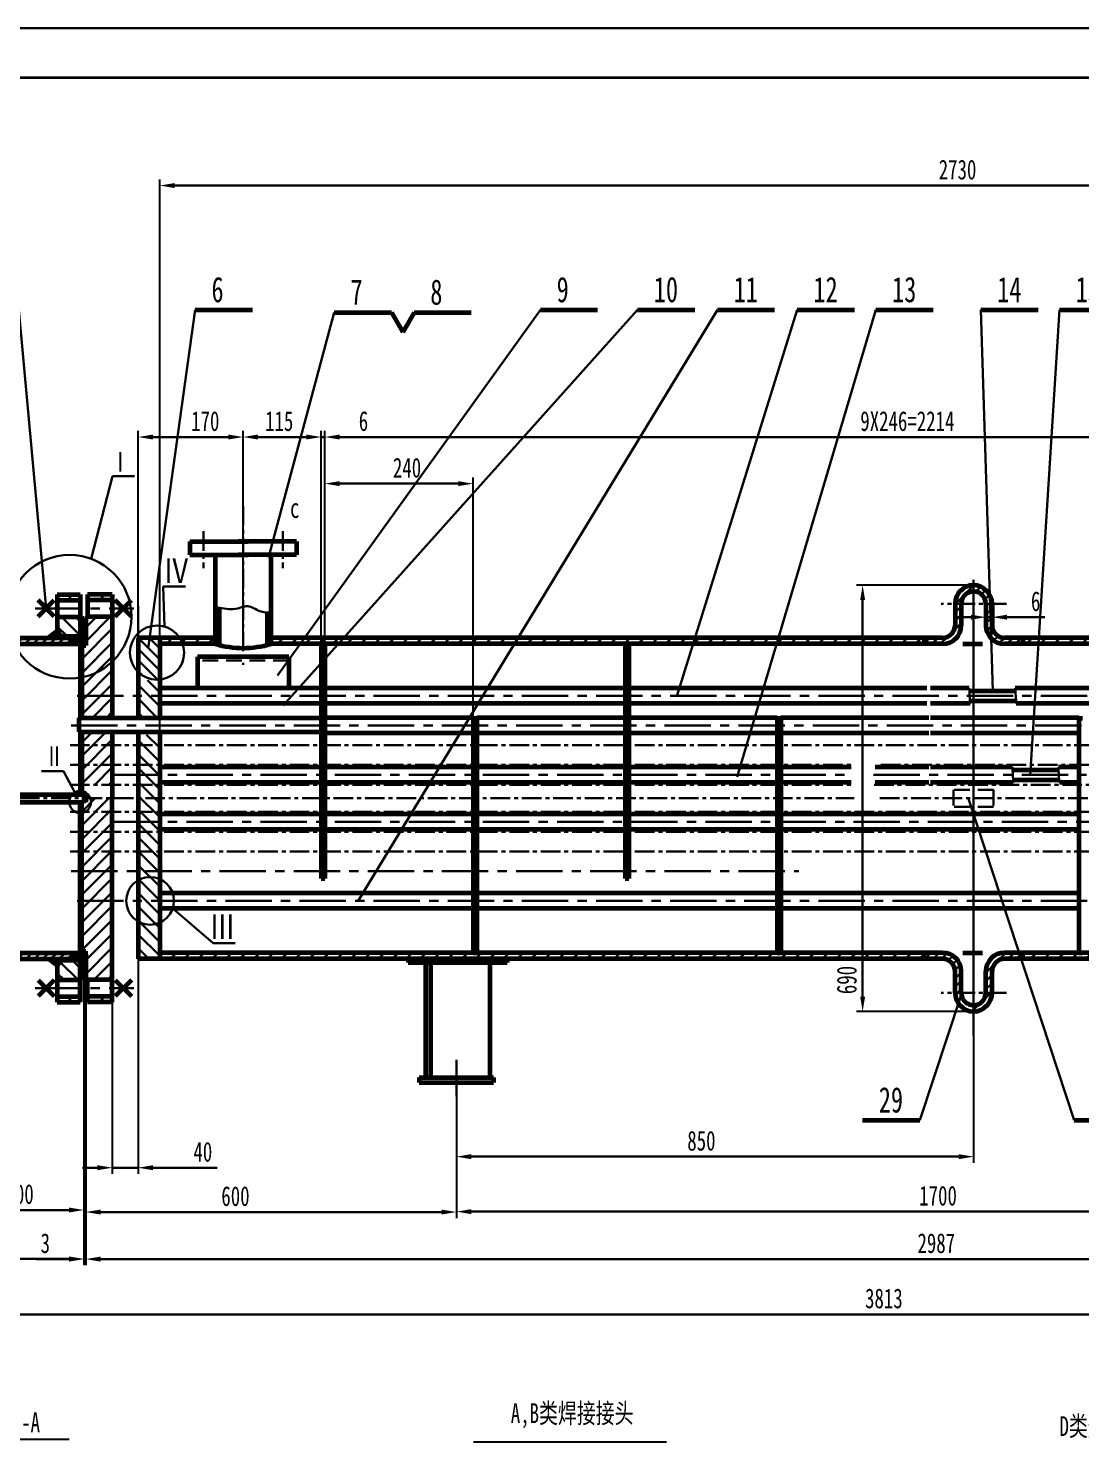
# Model space of a CAD drawing. Header units: millimetres. Extents: x 14092 to 63012, y 39469 to 71324.
# Drawn here: x 15220 to 16924, y 41932 to 44221 of the extents above; entities that cross this region are included whole.
import ezdxf

# ---------------------------------------------------------------- set-up
doc = ezdxf.new("R2010")
doc.units = ezdxf.units.MM
for name, pattern in [('CENTER', [50.8, 31.75, -6.35, 6.35, -6.35]), ('CENTERX2', [4, 2.5, -0.5, 0.5, -0.5]), ('DASHEDX2', [38.1, 25.4, -12.7]), ('PHANTOM2', [31.75, 15.875, -3.175, 3.175, -3.175, 3.175, -3.175])]:
    doc.linetypes.add(name, pattern=pattern)
doc.layers.get('0').update_dxf_attribs({"lineweight": 60})
doc.layers.get('DEFPOINTS').update_dxf_attribs({"color": 1, "linetype": 'PHANTOM2', "lineweight": 30})
for name, color, linetype, lineweight in [('AA', 1, 'DASHEDX2', 30), ('CCX', 1, 'Continuous', 30), ('DD', 1, 'CENTER', 30)]:
    doc.layers.add(name, color=color, linetype=linetype, lineweight=lineweight)
doc.styles.add('HZ', font='SIMFANG.TTF', dxfattribs={"width": 0.7})
doc.styles.add('HZ123', font='SIMFANG.TTF', dxfattribs={"width": 0.7, "height": 2.5})
doc.dimstyles.new('ISO-25$0', dxfattribs={"dimscale": 8, "dimtxt": 4, "dimasz": 3, "dimexe": 1.25, "dimexo": 0, "dimgap": 1.2, "dimtad": 1, "dimdec": 0, "dimtxsty": 'HZ', "dimcen": 0, "dimclrd": 256, "dimclrt": 256, "dimadec": 0, "dimazin": 0, "dimtm": 1e-09, "dimtfac": 8, "dimtdec": 0, "dimtmove": 0, "dimatfit": 2, "dimfxl": 1, "dimlwd": -1, "dimarcsym": 0})
pattern_1 = [(45, (1517.39, 0), (-11.22532, 11.22532), [])]
pattern_2 = [(45, (1517.39, 0), (-4.4901281, 4.4901281), [])]
pattern_3 = [(45, (1517.3898, 0), (-0.449012806, 0.449012806), []), (135, (1517.3898, 0), (-0.449012806, -0.449012806), [])]
pattern_4 = [(45, (1517.39, 0), (-6.735192, 6.735192), [])]

# ---------------------------------------------------------------- blocks, each defined once
blk = doc.blocks.new('*D31')
at = {"layer": 'CCX', "color": 0, "lineweight": -2}
for p, q in [((15397.8, 43285.6), (15397.8, 43569.2)), ((15567.8, 43247), (15567.8, 43569.2))]:
    blk.add_line(p, q, dxfattribs=at)
at = {"layer": 'CCX'}
blk.add_line((15543.8, 43559.2), (15421.8, 43559.2), dxfattribs=at)
for points in [[(15421.8, 43563.2), (15421.8, 43555.2), (15397.8, 43559.2)], [(15543.8, 43563.2), (15543.8, 43555.2), (15567.8, 43559.2)]]:
    blk.add_solid(points, dxfattribs=at)
at = {"layer": 'DEFPOINTS', "color": 0}
for p in [(15397.8, 43559.2), (15397.8, 43285.6), (15567.8, 43247)]:
    blk.add_point(p, dxfattribs=at)
at = {"layer": 'CCX', "insert": (15506.5, 43584.8), "char_height": 32, "attachment_point": 5, "style": 'HZ'}
blk.add_mtext('170', dxfattribs=at)
blk = doc.blocks.new('*D47')
at = {"layer": 'CCX', "color": 0, "lineweight": -2}
for p, q in [((15310, 42683.2), (15310, 42218.1)), ((15313, 42683.2), (15313, 42218.1))]:
    blk.add_line(p, q, dxfattribs=at)
at = {"layer": 'CCX'}
for p, q in [((15286, 42228.1), (15233.1, 42228.1)), ((15313, 42228.1), (15310, 42228.1)), ((15337, 42228.1), (15361, 42228.1))]:
    blk.add_line(p, q, dxfattribs=at)
for points in [[(15286, 42232.1), (15286, 42224.1), (15310, 42228.1)], [(15337, 42232.1), (15337, 42224.1), (15313, 42228.1)]]:
    blk.add_solid(points, dxfattribs=at)
at = {"layer": 'DEFPOINTS', "color": 0}
for p in [(15310, 42683.2), (15313, 42683.2), (15313, 42228.1)]:
    blk.add_point(p, dxfattribs=at)
at = {"layer": 'CCX', "insert": (15247.6, 42253.7), "char_height": 32, "attachment_point": 5, "style": 'HZ'}
blk.add_mtext('3', dxfattribs=at)
blk = doc.blocks.new('*D48')
at = {"layer": 'CCX', "color": 0, "lineweight": -2}
for p, q in [((15397.8, 42714.2), (15397.8, 42366.1)), ((15356, 42680.2), (15356, 42366.1))]:
    blk.add_line(p, q, dxfattribs=at)
at = {"layer": 'CCX'}
for p, q in [((15332, 42376.1), (15308, 42376.1)), ((15356, 42376.1), (15397.8, 42376.1)), ((15421.8, 42376.1), (15525.6, 42376.1))]:
    blk.add_line(p, q, dxfattribs=at)
for points in [[(15332, 42380.1), (15332, 42372.1), (15356, 42376.1)], [(15421.8, 42380.1), (15421.8, 42372.1), (15397.8, 42376.1)]]:
    blk.add_solid(points, dxfattribs=at)
at = {"layer": 'DEFPOINTS', "color": 0}
for p in [(15397.8, 42714.2), (15356, 42680.2), (15397.8, 42376.1)]:
    blk.add_point(p, dxfattribs=at)
at = {"layer": 'CCX', "insert": (15502.6, 42401.7), "char_height": 32, "attachment_point": 5, "style": 'HZ'}
blk.add_mtext('40', dxfattribs=at)
blk = doc.blocks.new('*D173')
at = {"layer": 'CCX', "color": 0, "lineweight": -2}
for p, q in [((15310, 42683.2), (15310, 42297.6)), ((15110, 42558.2), (15110, 42297.6))]:
    blk.add_line(p, q, dxfattribs=at)
at = {"layer": 'CCX'}
blk.add_line((15286, 42307.6), (15134, 42307.6), dxfattribs=at)
for points in [[(15134, 42311.6), (15134, 42303.6), (15110, 42307.6)], [(15286, 42311.6), (15286, 42303.6), (15310, 42307.6)]]:
    blk.add_solid(points, dxfattribs=at)
at = {"layer": 'DEFPOINTS', "color": 0}
for p in [(15310, 42683.2), (15110, 42558.2), (15110, 42307.6)]:
    blk.add_point(p, dxfattribs=at)
at = {"layer": 'CCX', "insert": (15206, 42333.2), "char_height": 32, "attachment_point": 5, "style": 'HZ'}
blk.add_mtext('200', dxfattribs=at)
blk = doc.blocks.new('*D174')
at = {"layer": 'CCX', "color": 0, "lineweight": -2}
for p, q in [((14846, 42974.2), (14846, 42218.4)), ((15310, 42683.2), (15310, 42218.4))]:
    blk.add_line(p, q, dxfattribs=at)
at = {"layer": 'CCX'}
blk.add_line((15286, 42228.4), (14870, 42228.4), dxfattribs=at)
for points in [[(14870, 42232.4), (14870, 42224.4), (14846, 42228.4)], [(15286, 42232.4), (15286, 42224.4), (15310, 42228.4)]]:
    blk.add_solid(points, dxfattribs=at)
at = {"layer": 'DEFPOINTS', "color": 0}
for p in [(14846, 42974.2), (15310, 42683.2), (14846, 42228.4)]:
    blk.add_point(p, dxfattribs=at)
at = {"layer": 'CCX', "insert": (15110.7, 42254), "char_height": 32, "attachment_point": 5, "style": 'HZ'}
blk.add_mtext('470', dxfattribs=at)
blk = doc.blocks.new('*D177')
at = {"layer": 'CCX', "color": 0, "lineweight": -2}
for p, q in [((15313, 42683.2), (15313, 42218.1)), ((18282.6, 42683.2), (18282.6, 42218.1))]:
    blk.add_line(p, q, dxfattribs=at)
at = {"layer": 'CCX'}
blk.add_line((15337, 42228.1), (18258.6, 42228.1), dxfattribs=at)
for points in [[(15337, 42232.1), (15337, 42224.1), (15313, 42228.1)], [(18258.6, 42232.1), (18258.6, 42224.1), (18282.6, 42228.1)]]:
    blk.add_solid(points, dxfattribs=at)
at = {"layer": 'DEFPOINTS', "color": 0}
for p in [(15313, 42683.2), (18282.6, 42683.2), (18282.6, 42228.1)]:
    blk.add_point(p, dxfattribs=at)
at = {"layer": 'CCX', "insert": (16689.8, 42253.7), "char_height": 32, "attachment_point": 5, "style": 'HZ'}
blk.add_mtext('2987', dxfattribs=at)
blk = doc.blocks.new('*D178')
at = {"layer": 'CCX', "color": 0, "lineweight": -2}
for p, q in [((14846, 42974.2), (14846, 42128.7)), ((18629.6, 42974.2), (18629.6, 42128.7))]:
    blk.add_line(p, q, dxfattribs=at)
at = {"layer": 'CCX'}
blk.add_line((14870, 42138.7), (18605.6, 42138.7), dxfattribs=at)
for points in [[(14870, 42142.7), (14870, 42134.7), (14846, 42138.7)], [(18605.6, 42142.7), (18605.6, 42134.7), (18629.6, 42138.7)]]:
    blk.add_solid(points, dxfattribs=at)
at = {"layer": 'DEFPOINTS', "color": 0}
for p in [(14846, 42974.2), (18629.6, 42974.2), (18629.6, 42138.7)]:
    blk.add_point(p, dxfattribs=at)
at = {"layer": 'CCX', "insert": (16605, 42164.3), "char_height": 32, "attachment_point": 5, "style": 'HZ'}
blk.add_mtext('3813', dxfattribs=at)
blk = doc.blocks.new('*D179')
at = {"layer": 'CCX', "color": 0, "lineweight": -2}
for p, q in [((15313, 42683.2), (15313, 42294.3)), ((15913, 42514.2), (15913, 42294.3))]:
    blk.add_line(p, q, dxfattribs=at)
at = {"layer": 'CCX'}
blk.add_line((15337, 42304.3), (15889, 42304.3), dxfattribs=at)
for points in [[(15337, 42308.3), (15337, 42300.3), (15313, 42304.3)], [(15889, 42308.3), (15889, 42300.3), (15913, 42304.3)]]:
    blk.add_solid(points, dxfattribs=at)
at = {"layer": 'DEFPOINTS', "color": 0}
for p in [(15313, 42683.2), (15913, 42514.2), (15913, 42304.3)]:
    blk.add_point(p, dxfattribs=at)
at = {"layer": 'CCX', "insert": (15555.4, 42329.9), "char_height": 32, "attachment_point": 5, "style": 'HZ'}
blk.add_mtext('600', dxfattribs=at)
blk = doc.blocks.new('*D180')
at = {"layer": 'CCX', "color": 0, "lineweight": -2}
for p, q in [((15913, 42522.2), (15913, 42295)), ((17587.6, 42514.2), (17587.6, 42295))]:
    blk.add_line(p, q, dxfattribs=at)
at = {"layer": 'CCX'}
blk.add_line((17563.6, 42305), (15937, 42305), dxfattribs=at)
for points in [[(15937, 42309), (15937, 42301), (15913, 42305)], [(17563.6, 42309), (17563.6, 42301), (17587.6, 42305)]]:
    blk.add_solid(points, dxfattribs=at)
at = {"layer": 'DEFPOINTS', "color": 0}
for p in [(15913, 42522.2), (17587.6, 42514.2), (15913, 42305)]:
    blk.add_point(p, dxfattribs=at)
at = {"layer": 'CCX', "insert": (16692.7, 42330.6), "char_height": 32, "attachment_point": 5, "style": 'HZ'}
blk.add_mtext('1700', dxfattribs=at)
blk = doc.blocks.new('*D181')
at = {"layer": 'CCX', "color": 0, "lineweight": -2}
for p, q in [((15567.8, 43217.6), (15567.8, 43569.2)), ((15694, 43224.2), (15694, 43569.2))]:
    blk.add_line(p, q, dxfattribs=at)
at = {"layer": 'CCX'}
blk.add_line((15670, 43559.2), (15591.8, 43559.2), dxfattribs=at)
for points in [[(15591.8, 43563.2), (15591.8, 43555.2), (15567.8, 43559.2)], [(15670, 43563.2), (15670, 43555.2), (15694, 43559.2)]]:
    blk.add_solid(points, dxfattribs=at)
at = {"layer": 'DEFPOINTS', "color": 0}
for p in [(15567.8, 43559.2), (15567.8, 43217.6), (15694, 43224.2)]:
    blk.add_point(p, dxfattribs=at)
at = {"layer": 'CCX', "insert": (15626.2, 43584.8), "char_height": 32, "attachment_point": 5, "style": 'HZ'}
blk.add_mtext('115', dxfattribs=at)
blk = doc.blocks.new('*D182')
at = {"layer": 'CCX'}
for p, q in [((15670, 43559.2), (15646, 43559.2)), ((15694, 43559.2), (15700, 43559.2)), ((15724, 43559.2), (15777.2, 43559.2))]:
    blk.add_line(p, q, dxfattribs=at)
at = {"layer": 'CCX', "color": 0, "lineweight": -2}
for p, q in [((15694, 43224.2), (15694, 43569.2)), ((15700, 43224.2), (15700, 43569.2))]:
    blk.add_line(p, q, dxfattribs=at)
at = {"layer": 'CCX'}
for points in [[(15670, 43563.2), (15670, 43555.2), (15694, 43559.2)], [(15724, 43563.2), (15724, 43555.2), (15700, 43559.2)]]:
    blk.add_solid(points, dxfattribs=at)
at = {"layer": 'DEFPOINTS', "color": 0}
for p in [(15694, 43559.2), (15694, 43224.2), (15700, 43224.2)]:
    blk.add_point(p, dxfattribs=at)
at = {"layer": 'CCX', "insert": (15762.6, 43584.8), "char_height": 32, "attachment_point": 5, "style": 'HZ'}
blk.add_mtext('6', dxfattribs=at)
blk = doc.blocks.new('*D183')
at = {"layer": 'CCX', "color": 0, "lineweight": -2}
for p, q in [((15700, 43104.7), (15700, 43493.7)), ((15940, 43104.2), (15940, 43493.7))]:
    blk.add_line(p, q, dxfattribs=at)
at = {"layer": 'CCX'}
blk.add_line((15724, 43483.7), (15916, 43483.7), dxfattribs=at)
for points in [[(15724, 43487.7), (15724, 43479.7), (15700, 43483.7)], [(15916, 43487.7), (15916, 43479.7), (15940, 43483.7)]]:
    blk.add_solid(points, dxfattribs=at)
at = {"layer": 'DEFPOINTS', "color": 0}
for p in [(15940, 43483.7), (15700, 43104.7), (15940, 43104.2)]:
    blk.add_point(p, dxfattribs=at)
at = {"layer": 'CCX', "insert": (15833.1, 43509.3), "char_height": 32, "attachment_point": 5, "style": 'HZ'}
blk.add_mtext('240', dxfattribs=at)
blk = doc.blocks.new('*D184')
at = {"layer": 'CCX', "color": 0, "lineweight": -2}
for p, q in [((15700, 43224.2), (15700, 43569.2)), ((17910.6, 43111.4), (17910.6, 43569.2))]:
    blk.add_line(p, q, dxfattribs=at)
at = {"layer": 'CCX'}
blk.add_line((15724, 43559.2), (17886.6, 43559.2), dxfattribs=at)
for points in [[(15724, 43563.2), (15724, 43555.2), (15700, 43559.2)], [(17886.6, 43563.2), (17886.6, 43555.2), (17910.6, 43559.2)]]:
    blk.add_solid(points, dxfattribs=at)
at = {"layer": 'DEFPOINTS', "color": 0}
for p in [(17910.6, 43559.2), (15700, 43224.2), (17910.6, 43111.4)]:
    blk.add_point(p, dxfattribs=at)
at = {"layer": 'CCX', "insert": (16643, 43584.8), "char_height": 32, "attachment_point": 5, "style": 'HZ'}
blk.add_mtext('9X246=2214', dxfattribs=at)
blk = doc.blocks.new('*D226')
at = {"layer": 'CCX', "color": 0, "lineweight": -2}
for p, q in [((16750.1, 42590.2), (16750.1, 42384)), ((15913, 42550.7), (15913, 42384))]:
    blk.add_line(p, q, dxfattribs=at)
at = {"layer": 'CCX'}
blk.add_line((16726.1, 42394), (15937, 42394), dxfattribs=at)
for points in [[(15937, 42398), (15937, 42390), (15913, 42394)], [(16726.1, 42398), (16726.1, 42390), (16750.1, 42394)]]:
    blk.add_solid(points, dxfattribs=at)
at = {"layer": 'DEFPOINTS', "color": 0}
for p in [(16750.1, 42590.2), (15913, 42550.7), (15913, 42394)]:
    blk.add_point(p, dxfattribs=at)
at = {"layer": 'CCX', "insert": (16309.6, 42419.6), "char_height": 32, "attachment_point": 5, "style": 'HZ'}
blk.add_mtext('850', dxfattribs=at)
blk = doc.blocks.new('*D227')
at = {"layer": 'CCX', "color": 0, "lineweight": -2}
for p, q in [((16750.8, 43319.2), (16560.6, 43319.2)), ((16750.1, 42629.2), (16560.6, 42629.2))]:
    blk.add_line(p, q, dxfattribs=at)
at = {"layer": 'CCX'}
blk.add_line((16570.6, 43295.2), (16570.6, 42653.2), dxfattribs=at)
for points in [[(16566.6, 43295.2), (16574.6, 43295.2), (16570.6, 43319.2)], [(16566.6, 42653.2), (16574.6, 42653.2), (16570.6, 42629.2)]]:
    blk.add_solid(points, dxfattribs=at)
at = {"layer": 'DEFPOINTS', "color": 0}
for p in [(16750.8, 43319.2), (16570.6, 42629.2), (16750.1, 42629.2)]:
    blk.add_point(p, dxfattribs=at)
at = {"layer": 'CCX', "insert": (16545, 42680), "char_height": 32, "attachment_point": 5, "rotation": 90, "style": 'HZ'}
blk.add_mtext('690', dxfattribs=at)
blk = doc.blocks.new('*D228')
at = {"layer": 'CCX', "color": 0, "lineweight": -2}
for p, q in [((16770.1, 43289.2), (16770.1, 43257.5)), ((16780.1, 43289.2), (16780.1, 43257.5))]:
    blk.add_line(p, q, dxfattribs=at)
at = {"layer": 'CCX'}
for p, q in [((16746.1, 43267.5), (16722.1, 43267.5)), ((16770.1, 43267.5), (16780.1, 43267.5)), ((16804.1, 43267.5), (16865.4, 43267.5))]:
    blk.add_line(p, q, dxfattribs=at)
for points in [[(16746.1, 43271.5), (16746.1, 43263.5), (16770.1, 43267.5)], [(16804.1, 43271.5), (16804.1, 43263.5), (16780.1, 43267.5)]]:
    blk.add_solid(points, dxfattribs=at)
at = {"layer": 'DEFPOINTS', "color": 0}
for p in [(16770.1, 43289.2), (16780.1, 43289.2), (16780.1, 43267.5)]:
    blk.add_point(p, dxfattribs=at)
at = {"layer": 'CCX', "insert": (16850.7, 43293.1), "char_height": 32, "attachment_point": 5, "style": 'HZ'}
blk.add_mtext('6', dxfattribs=at)
blk = doc.blocks.new('*D230')
at = {"layer": 'CCX', "color": 0, "lineweight": -2}
for p, q in [((15432.8, 42714.2), (15432.8, 43976.4)), ((18162.8, 42714.2), (18162.8, 43976.4))]:
    blk.add_line(p, q, dxfattribs=at)
at = {"layer": 'CCX'}
blk.add_line((18138.8, 43966.4), (15456.8, 43966.4), dxfattribs=at)
for points in [[(15456.8, 43970.4), (15456.8, 43962.4), (15432.8, 43966.4)], [(18138.8, 43970.4), (18138.8, 43962.4), (18162.8, 43966.4)]]:
    blk.add_solid(points, dxfattribs=at)
at = {"layer": 'DEFPOINTS', "color": 0}
for p in [(15432.8, 43966.4), (15432.8, 42714.2), (18162.8, 42714.2)]:
    blk.add_point(p, dxfattribs=at)
at = {"layer": 'CCX', "insert": (16724.2, 43992), "char_height": 32, "attachment_point": 5, "style": 'HZ'}
blk.add_mtext('2730', dxfattribs=at)

msp = doc.modelspace()

# ---------------------------------------------------------------- hatches: boundary and pattern name
h = msp.add_hatch()
h.set_pattern_fill('ANSI37', color=256, scale=0.2, style=0)
h.set_pattern_definition(pattern_3)
h.paths.add_polyline_path([(15267.1, 43244.9), (15253.2, 43234.2), (15274.2, 43234.2), (15274.2, 43236.5)])
h.paths.add_polyline_path([(15304, 43236.5), (15292.9, 43236.5), (15291.2, 43224.2), (15304, 43224.2)])
h = msp.add_hatch()
h.set_pattern_fill('ANSI37', color=256, scale=0.2, style=0)
h.set_pattern_definition(pattern_3)
h.paths.add_polyline_path([(15274.2, 42711.9), (15274.2, 42714.2), (15252.8, 42714.2), (15267, 42703.3)])
h.paths.add_polyline_path([(15304, 42724.2), (15291.2, 42724.2), (15292.9, 42711.9), (15304, 42711.9)])
at = {"layer": 'CCX'}
h = msp.add_hatch(dxfattribs=at)
h.set_pattern_fill('ANSI31', color=256, scale=5, angle=90, style=0)
h.set_pattern_definition([(135, (1517.39, 0), (-11.22532, -11.22532), [])])
h.paths.add_polyline_path([(15304, 43304.2), (15267, 43304.2), (15267, 43295.2), (15304, 43295.2)])
h.paths.add_polyline_path([(15304, 43268.2), (15267, 43268.2), (15267, 43245.1), (15274.2, 43236.5), (15304, 43236.5)])
h.paths.add_polyline_path([(15304, 42711.9), (15274.2, 42711.9), (15267, 42703.3), (15267, 42680.2), (15304, 42680.2)])
h.paths.add_polyline_path([(15304, 42653.2), (15267, 42653.2), (15267, 42644.2), (15304, 42644.2)])
h = msp.add_hatch(dxfattribs=at)
h.set_pattern_fill('ANSI31', color=256, scale=5, style=0)
h.set_pattern_definition(pattern_1)
h.paths.add_polyline_path([(15356, 43304.2), (15316, 43304.2), (15316, 43295.2), (15356, 43295.2)])
h.paths.add_polyline_path([(15356, 43268.2), (15316, 43268.2), (15313, 43265.2), (15313, 43255.7), (15313, 43227.1), (15310, 43227.1), (15310, 43221.5), (15306.6, 43221.5), (15306.6, 43170, 0.141928), (15356, 43195.7)])
h.paths.add_polyline_path([(15356, 43195.7, -0.141928), (15306.6, 43170), (15306.6, 43140.2), (15356, 43140.2)])
h.paths.add_polyline_path([(15356, 43140.2), (15306.6, 43140.2), (15306.6, 43104.7), (15356, 43104.7)])
h.paths.add_polyline_path([(15356, 43082.1), (15306.6, 43082.1), (15306.6, 43060.2), (15356, 43060.2)])
h.paths.add_polyline_path([(15356, 43060.2), (15306.6, 43060.2), (15306.6, 43028.2), (15356, 43028.2)])
h.paths.add_polyline_path([(15356, 43028.2), (15306.6, 43028.2), (15306.6, 42996.2), (15356, 42996.2)])
h.paths.add_polyline_path([(15356, 42974.2), (15320.7, 42974.2, -0.086719), (15321.7, 42968.2, -0.290248), (15311.6, 42952.2), (15356, 42952.2)])
h.paths.add_polyline_path([(15321.7, 42968.2, 0.086719), (15320.7, 42974.2), (15313, 42974.2), (15313, 42968.2), (15309, 42968.2), (15306.6, 42968.2), (15306.6, 42952.2), (15311.6, 42952.2, 0.290248)])
h.paths.add_polyline_path([(15356, 42952.2), (15311.6, 42952.2, -0.074153), (15306.6, 42950.7), (15306.6, 42920.2), (15356, 42920.2)])
h.paths.add_polyline_path([(15356, 42920.2), (15306.6, 42920.2), (15306.6, 42888.2), (15356, 42888.2)])
h.paths.add_polyline_path([(15356, 42888.2), (15306.6, 42888.2), (15306.6, 42856.2), (15356, 42856.2)])
h.paths.add_polyline_path([(15356, 42856.2), (15306.6, 42856.2), (15306.6, 42844.2), (15356, 42844.2)])
h.paths.add_polyline_path([(15356, 42844.2), (15306.6, 42844.2), (15306.6, 42808.2), (15356, 42808.2)])
h.paths.add_polyline_path([(15356, 42808.2), (15306.6, 42808.2), (15306.6, 42726.9), (15310, 42726.9), (15310, 42722), (15313, 42722), (15313, 42692.7), (15313, 42683.2), (15316, 42680.2), (15356, 42680.2)])
h.paths.add_polyline_path([(15356, 42653.2), (15316, 42653.2), (15316, 42644.2), (15356, 42644.2)])
h = msp.add_hatch(dxfattribs=at)
h.set_pattern_fill('ANSI31', color=256, scale=3, style=0)
h.set_pattern_definition(pattern_4)
h.paths.add_polyline_path([(16700.1, 42724.2), (16670.1, 42724.2), (16670.1, 42714.2), (16700.1, 42714.2, -0.414214), (16720.1, 42694.2), (16720.1, 42659.2), (16730.1, 42659.2), (16730.1, 42694.2, 0.414214)])
h.paths.add_polyline_path([(16780.1, 42659.2), (16770.1, 42659.2, -0.414214), (16750.1, 42639.2), (16750.1, 42629.2, 0.414214)])
h.paths.add_polyline_path([(16800.1, 42714.2), (16827, 42714.2), (16823.7, 42724.2), (16800.1, 42724.2, 0.414214), (16770.1, 42694.2), (16770.1, 42659.2), (16780.1, 42659.2), (16780.1, 42694.2, -0.414214)])
h.paths.add_polyline_path([(16750.1, 42639.2, -0.371676), (16730.3, 42656.3), (16725.6, 42641.9, 0.243977), (16750.1, 42629.2)], flags=17)
h.paths.add_polyline_path([(16730.1, 42659.2), (16720.1, 42659.2, 0.414214), (16750.1, 42629.2), (16750.1, 42639.2, -0.414214)])
h.paths.add_polyline_path([(16830.1, 42724.2), (16823.7, 42724.2), (16827, 42714.2), (16830.1, 42714.2)])
h.paths.add_polyline_path([(16730.1, 43254.2), (16730.1, 43289.2), (16720.1, 43289.2), (16720.1, 43254.2, -0.414214), (16700.1, 43234.2), (16670.1, 43234.2), (16670.1, 43224.2), (16700.1, 43224.2, 0.414214)])
h.paths.add_polyline_path([(16750.1, 43309.2), (16750.1, 43319.2, 0.414214), (16720.1, 43289.2), (16730.1, 43289.2, -0.414214)])
h.paths.add_polyline_path([(16750.1, 43319.2), (16750.1, 43309.2, -0.414214), (16770.1, 43289.2), (16776.9, 43289.2), (16776.4, 43303.6, 0.2742)])
h.paths.add_polyline_path([(16776.4, 43303.6), (16776.9, 43289.2), (16780.1, 43289.2, 0.125733)])
h.paths.add_polyline_path([(16776.9, 43289.2), (16770.1, 43289.2), (16770.1, 43254.2, 0.195572), (16778.6, 43233.3)])
h.paths.add_polyline_path([(16780.1, 43289.2), (16776.9, 43289.2), (16778.6, 43233.3, 0.202257), (16800.1, 43224.2), (16830.1, 43224.2), (16830.1, 43234.2), (16800.1, 43234.2, -0.414214), (16780.1, 43254.2)])
h = msp.add_hatch(dxfattribs=at)
h.set_pattern_fill('ANSI31', color=256, scale=2, style=0)
h.set_pattern_definition(pattern_2)
h.paths.add_polyline_path([(15310, 43265.2), (15304, 43265.2), (15304, 43224.2), (15310, 43224.2)])
h = msp.add_hatch(dxfattribs=at)
h.set_pattern_fill('ANSI37', color=256, scale=0.5, angle=90, style=0)
h.set_pattern_definition([(135, (1517.3898, 0), (-1.122532015, -1.122532015), []), (225, (1517.3898, 0), (1.122532015, -1.122532015), [])])
h.paths.add_polyline_path([(15313, 42722), (15310, 42722), (15310, 42684.8), (15313, 42684.8), (15313, 42692.7)])
h.paths.add_polyline_path([(15313, 43255.7), (15313, 43262.6), (15310, 43262.6), (15310, 43227.1), (15313, 43227.1)])
h = msp.add_hatch(dxfattribs=at)
h.set_pattern_fill('ANSI31', color=256, scale=3, style=0)
h.set_pattern_definition(pattern_4)
h.paths.add_polyline_path([(15065, 43234.2), (15009.8, 43234.2), (15009.8, 43224.2), (15065, 43224.2)])
h.paths.add_polyline_path([(15192.9, 43234.2), (15155, 43234.2), (15155, 43224.2), (15197.1, 43224.2, -0.027145)])
h.paths.add_polyline_path([(15292.6, 43234.2), (15192.9, 43234.2, 0.027145), (15197.1, 43224.2), (15291.2, 43224.2)])
h = msp.add_hatch(dxfattribs=at)
h.set_pattern_fill('ANSI31', color=256, scale=4, angle=90, style=0)
h.set_pattern_definition([(135, (1517.39, 0), (-8.980256, -8.980256), [])])
h.paths.add_polyline_path([(15397.8, 43178.8, 0.221795), (15432.8, 43166.5), (15432.8, 43234.2), (15397.8, 43234.2)])
h = msp.add_hatch(dxfattribs=at)
h.set_pattern_fill('ANSI31', color=256, scale=5, style=0)
h.set_pattern_definition(pattern_1)
h.paths.add_polyline_path([(15522.8, 43234.2), (15465.1, 43234.2, -0.06365), (15470, 43224.2), (15522.8, 43224.2)])
h.paths.add_polyline_path([(15465.1, 43234.2), (15432.8, 43234.2), (15432.8, 43224.2), (15470, 43224.2, 0.06365)])
h.paths.add_polyline_path([(15730.7, 43234.2), (15667.5, 43234.2), (15660.4, 43224.2), (15721.8, 43224.2)])
h.paths.add_polyline_path([(15667.5, 43234.2), (15612.8, 43234.2), (15612.8, 43224.2), (15652, 43224.2), (15660.4, 43224.2)])
h.paths.add_polyline_path([(16012.9, 43234.2), (15912.3, 43234.2), (15730.7, 43234.2), (15721.8, 43224.2), (16006.8, 43224.2)])
h.paths.add_polyline_path([(16299.5, 43234.2), (16012.9, 43234.2), (16006.8, 43224.2), (16296.4, 43224.2)])
h.paths.add_polyline_path([(16434.5, 43234.2), (16299.5, 43234.2), (16296.4, 43224.2), (16431.5, 43224.2)])
h.paths.add_polyline_path([(17151.1, 43234.2), (16855.8, 43234.2), (16855.2, 43224.2), (17153.7, 43224.2)])
h.paths.add_polyline_path([(18162.8, 43234.2), (17223.4, 43234.2), (17224.5, 43224.2), (18162.8, 43224.2)])
h.paths.add_polyline_path([(17223.4, 43234.2), (17151.1, 43234.2), (17153.7, 43224.2), (17224.5, 43224.2)])
h.paths.add_polyline_path([(16830.1, 43234.2), (16830.1, 43224.2), (16855.2, 43224.2), (16855.8, 43234.2)])
h.paths.add_polyline_path([(16670.1, 43224.2), (16670.1, 43234.2), (16434.5, 43234.2), (16431.5, 43224.2)])
h = msp.add_hatch(dxfattribs=at)
h.set_pattern_fill('ANSI31', color=256, scale=5, angle=90, style=0)
h.set_pattern_definition([(135, (1621, 0), (-11.22532, -11.22532), [])])
h.paths.add_polyline_path([(15432.8, 43165.3), (15397.8, 43165.3), (15397.8, 43132.2), (15432.8, 43132.2)])
h.paths.add_polyline_path([(15432.8, 43077.2), (15397.8, 43077.2), (15397.8, 43042.2), (15432.8, 43042.2)])
h.paths.add_polyline_path([(15432.8, 43042.2), (15397.8, 43042.2), (15397.8, 43019.4), (15432.8, 43019.4)])
h.paths.add_polyline_path([(15432.8, 43019.4), (15397.8, 43019.4), (15397.8, 42997.2), (15432.8, 42997.2)])
h.paths.add_polyline_path([(15432.8, 42997.2), (15397.8, 42997.2), (15397.8, 42974.2), (15432.8, 42974.2)])
h.paths.add_polyline_path([(15432.8, 42974.2), (15397.8, 42974.2), (15397.8, 42951.2), (15432.8, 42951.2)])
h.paths.add_polyline_path([(15432.8, 42951.2), (15397.8, 42951.2), (15397.8, 42928.9), (15432.8, 42928.9)])
h.paths.add_polyline_path([(15432.8, 42928.9), (15397.8, 42928.9), (15397.8, 42906.2), (15432.8, 42906.2)])
h.paths.add_polyline_path([(15432.8, 42906.2), (15397.8, 42906.2), (15397.8, 42861.1), (15432.8, 42861.1)])
h.paths.add_polyline_path([(15432.8, 42861.1), (15397.8, 42861.1), (15397.8, 42816.2), (15432.8, 42816.2)])
h.paths.add_polyline_path([(15432.8, 42816.2), (15397.8, 42816.2), (15397.8, 42770.5), (15432.8, 42770.5)])
h.paths.add_polyline_path([(15432.8, 42770.5), (15397.8, 42770.5), (15397.8, 42714.2), (15432.8, 42714.2)])
h.paths.add_polyline_path([(15397.8, 43104.7), (15432.8, 43104.7), (15432.8, 43132.2), (15397.8, 43132.2)])
h = msp.add_hatch(dxfattribs=at)
h.set_pattern_fill('ANSI37', color=256, scale=0.2, style=0)
h.set_pattern_definition(pattern_3)
h.paths.add_polyline_path([(15313, 42974.2), (15310, 42974.2), (15310, 42968.2), (15313, 42968.2)])
h.paths.add_polyline_path([(15313, 42980.2), (15310, 42980.2), (15310, 42974.2), (15313, 42974.2)])
h = msp.add_hatch(dxfattribs=at)
h.set_pattern_fill('ANSI31', color=256, scale=3, style=0)
h.set_pattern_definition(pattern_4)
h.paths.add_polyline_path([(15291.2, 42724.2), (15155, 42724.2), (15155, 42714.2), (15292.6, 42714.2)])
h.paths.add_polyline_path([(15065, 42724.2), (15009.8, 42724.2), (15009.8, 42714.2), (15065, 42714.2)])
h = msp.add_hatch(dxfattribs=at)
h.set_pattern_fill('ANSI31', color=256, scale=2, style=0)
h.set_pattern_definition(pattern_2)
h.paths.add_polyline_path([(15310, 42724.2), (15304, 42724.2), (15304, 42683.2), (15310, 42683.2)])
h = msp.add_hatch(dxfattribs=at)
h.set_pattern_fill('ANSI31', color=256, scale=5, style=0)
h.set_pattern_definition(pattern_1)
h.paths.add_polyline_path([(16628.7, 42724.2), (15912.3, 42724.2), (15432.8, 42724.2), (15432.8, 42714.2), (15652, 42714.2), (16507.2, 42714.2), (16622.1, 42714.2)])
h = msp.add_hatch(dxfattribs=at)
h.set_pattern_fill('ANSI31', color=256, scale=5, style=0)
h.set_pattern_definition(pattern_1)
h.paths.add_polyline_path([(18162.8, 42724.2), (18072.8, 42724.2), (18072.8, 42714.2), (18162.8, 42714.2)])
h.paths.add_polyline_path([(16670.1, 42714.2), (16670.1, 42724.2), (16628.7, 42724.2), (16622.1, 42714.2)])
h.paths.add_polyline_path([(16830.1, 42724.2), (16830.1, 42714.2), (17982.8, 42714.2), (17982.8, 42724.2)])

# ---------------------------------------------------------------- linework, layer by layer
at = {"lineweight": 35}
msp.add_line((14291.9, 44141.1), (20739.9, 44141.1), dxfattribs=at)
at = {"color": 0}
for p, q in [((15490.3, 43765), (15582.8, 43765)), ((15715.3, 43760.8), (15807.9, 43760.8)), ((15844.5, 43760.8), (15937.1, 43760.8)), ((16049, 43765), (16141.5, 43765)), ((16206.3, 43765), (16298.9, 43765)), ((16335.5, 43765), (16428.1, 43765)), ((16464.7, 43765), (16557.3, 43765)), ((16592, 43765), (16684.5, 43765)), ((16762, 43765), (16854.6, 43765)), ((16889, 43765), (16981.6, 43765)), ((16570.5, 42453), (16663.1, 42453)), ((16912.8, 42453), (17005.4, 42453))]:
    msp.add_line(p, q, dxfattribs=at)
for p, q in [((15807.9, 43760.8), (15826.2, 43729.1)), ((15844.5, 43760.8), (15826.2, 43729.1)), ((15481.3, 43390.2), (15481.3, 43368.2)), ((15481.3, 43390.2), (15576.1, 43390.2)), ((15481.3, 43390.2), (15481.3, 43368.2)), ((15481.3, 43390.2), (15481.3, 43368.2)), ((15481.3, 43390.2), (15576.1, 43390.2)), ((15654.3, 43390.2), (15559.5, 43390.2)), ((15654.3, 43390.2), (15559.5, 43390.2)), ((15654.3, 43390.2), (15654.3, 43368.2)), ((15654.3, 43390.2), (15654.3, 43368.2)), ((15654.3, 43390.2), (15654.3, 43368.2)), ((15481.3, 43368.2), (15576.1, 43368.2)), ((15522.8, 43368.2), (15522.8, 43224.2)), ((15654.3, 43368.2), (15559.5, 43368.2)), ((15612.8, 43368.2), (15612.8, 43224.2)), ((15267, 43304.2), (15304, 43304.2)), ((15267, 43304.2), (15267, 43259.2)), ((15267, 43304.2), (15267, 43244.8)), ((15304, 43304.2), (15304, 43104.7)), ((15316, 43304.2), (15316, 43268.2)), ((15356, 43304.2), (15316, 43304.2)), ((15356, 43304.2), (15356, 43104.7)), ((15262.1, 43268.6), (15235.9, 43294.8)), ((15235.9, 43268.6), (15262.1, 43294.8)), ((15267, 43295.2), (15304, 43295.2)), ((15356, 43295.2), (15316, 43295.2)), ((15387.1, 43268.6), (15360.9, 43294.8)), ((15360.9, 43268.6), (15387.1, 43294.8)), ((15528.8, 43282.8), (15528.8, 43224.2)), ((16720.1, 43289.2), (16720.1, 43254.2)), ((16730.1, 43289.2), (16730.1, 43254.2)), ((16770.1, 43289.2), (16770.1, 43254.2)), ((16780.1, 43289.2), (16780.1, 43254.2)), ((15267, 43268.2), (15304, 43268.2)), ((15310, 43265.2), (15304, 43265.2)), ((15310, 43265.2), (15310, 43221.5)), ((15310, 43262.6), (15313, 43262.6)), ((15313, 43265.2), (15316, 43268.2)), ((15313, 43265.2), (15313, 43255.7)), ((15313, 43265.2), (15313, 43265.2)), ((15313, 43255.7), (15313, 43221.5)), ((15356, 43268.2), (15316, 43268.2)), ((15606.8, 43275.2), (15606.8, 43224.2)), ((15155, 43234.2), (15292.6, 43234.2)), ((15267, 43245.1), (15252.9, 43234.2)), ((15267, 43244.8), (15252.9, 43233.9)), ((15274.2, 43236.5), (15267, 43245.1)), ((15274.2, 43234.2), (15274.2, 43236.5)), ((15274.2, 43236.5), (15304, 43236.5)), ((15291.2, 43224.2), (15292.9, 43236.5)), ((15397.8, 43234.2), (15397.8, 43140.2)), ((15522.8, 43234.2), (15397.8, 43234.2)), ((15432.8, 43234.2), (15432.8, 43140.2)), ((16507.2, 43234.2), (15612.8, 43234.2)), ((15652, 43234.2), (15612.8, 43234.2)), ((16700.1, 43234.2), (15912.3, 43234.2)), ((16670.1, 43234.2), (16670.1, 43224.2)), ((18197.8, 43234.2), (16800.1, 43234.2)), ((16830.1, 43234.2), (16830.1, 43224.2)), ((15155, 43224.2), (15310, 43224.2)), ((15155, 43224.2), (15310, 43224.2)), ((15306.6, 43221.5), (15313, 43221.5)), ((15306.6, 43221.5), (15306.6, 43104.7)), ((15310, 43227.1), (15313, 43227.1)), ((15522.8, 43224.2), (15432.8, 43224.2)), ((16507.2, 43224.2), (15612.8, 43224.2)), ((15652, 43224.2), (15612.8, 43224.2)), ((15694, 43224.2), (15694, 42844.2)), ((15700, 43224.2), (15700, 42844.2)), ((16700.1, 43224.2), (15912.3, 43224.2)), ((16186, 43224.2), (16186, 42844.2)), ((16192, 43224.2), (16192, 42844.2)), ((16732.6, 43224.2), (16764.6, 43224.2)), ((18162.8, 43224.2), (16800.1, 43224.2)), ((15641.8, 43203.3), (15493.8, 43203.3)), ((15641.8, 43203.3), (15493.8, 43203.3)), ((15493.8, 43203.3), (15493.8, 43152.7)), ((15641.8, 43203.3), (15641.8, 43152.7)), ((15641.8, 43203.3), (15641.8, 43195.3)), ((15397.8, 43165.3), (15397.8, 43104.7)), ((15432.8, 43165.3), (15432.8, 43104.7)), ((15694, 43152.7), (15432.8, 43152.7)), ((16186, 43152.7), (15700, 43152.7)), ((16674.6, 43152.7), (16192, 43152.7)), ((16674.6, 43152.7), (16659.4, 43152.7)), ((16674.6, 43152.7), (16659.4, 43152.7)), ((16743.1, 43152.7), (16680.6, 43152.7)), ((16743.1, 43152.7), (16680.6, 43152.7)), ((16920.6, 43152.7), (16817.6, 43152.7)), ((17166.6, 43152.7), (16817.6, 43152.7)), ((16920.6, 43152.7), (16905.4, 43152.7)), ((16920.6, 43152.7), (16905.4, 43152.7)), ((15694, 43127.7), (15432.8, 43127.7)), ((16186, 43127.7), (15700, 43127.7)), ((16674.6, 43127.7), (16192, 43127.7)), ((16674.6, 43127.7), (16659.4, 43127.7)), ((16674.6, 43127.7), (16659.4, 43127.7)), ((16744.8, 43127.7), (16680.6, 43127.7)), ((16920.6, 43127.7), (16819.3, 43127.7)), ((16920.6, 43127.7), (16905.4, 43127.7)), ((17166.6, 43127.7), (16905.4, 43127.7)), ((15302.5, 43104.7), (15694, 43104.7)), ((15302.5, 43082.1), (15302.5, 43104.7)), ((15940, 43104.7), (15700, 43104.7)), ((15940, 43104.2), (15940, 42724.2)), ((15940, 43104.2), (15946, 43104.2)), ((16186, 43104.7), (15946, 43104.7)), ((15946, 43104.2), (15946, 42724.2)), ((16432, 43104.7), (16192, 43104.7)), ((16432, 43104.2), (16432, 42724.2)), ((16432, 43104.2), (16438, 43104.2)), ((16678, 43104.7), (16438, 43104.7)), ((16438, 43104.2), (16438, 42724.2)), ((16920.6, 43104.7), (16680.6, 43104.7)), ((16920.6, 43104.2), (16920.6, 42724.2)), ((16920.6, 43104.2), (16926.6, 43104.2)), ((15302.5, 43082.1), (15694, 43082.1)), ((15304, 43082.1), (15304, 42980.2)), ((15306.6, 43082.1), (15306.6, 42980.2)), ((15356, 43082.1), (15356, 42974.2)), ((15397.8, 43082.1), (15397.8, 42714.2)), ((15432.8, 43082.1), (15432.8, 42714.2)), ((15940, 43079.7), (15700, 43079.7)), ((16186, 43079.7), (15946, 43079.7)), ((16432, 43079.7), (16192, 43079.7)), ((16678, 43079.7), (16438, 43079.7)), ((16920.6, 43079.7), (16680.6, 43079.7)), ((15694, 43024.7), (15432.8, 43024.7)), ((15694, 43024.7), (15432.8, 43024.7)), ((15694, 43024.7), (15678.8, 43024.7)), ((15694, 43024.7), (15678.8, 43024.7)), ((15940, 43024.7), (15700, 43024.7)), ((15940, 43024.7), (15700, 43024.7)), ((16186, 43024.7), (15946, 43024.7)), ((16186, 43024.7), (16170.8, 43024.7)), ((16186, 43024.7), (16170.8, 43024.7)), ((16432, 43024.7), (16192, 43024.7)), ((16432, 43024.7), (16192, 43024.7)), ((16432, 43024.7), (16416.8, 43024.7)), ((16432, 43024.7), (16416.8, 43024.7)), ((16552.2, 43024.7), (16438, 43024.7)), ((16538.1, 43024.7), (16438, 43024.7)), ((16678, 43024.7), (16590.9, 43024.7)), ((16678, 43024.7), (16596.6, 43024.7)), ((16674.6, 43024.7), (16659.4, 43024.7)), ((16674.6, 43024.7), (16659.4, 43024.7)), ((16674.6, 43024.7), (16659.4, 43024.7)), ((16674.6, 43024.7), (16659.4, 43024.7)), ((16812.9, 43024.7), (16680.6, 43024.7)), ((16812.9, 43024.7), (16680.6, 43024.7)), ((16812.9, 43024.7), (16680.6, 43024.7)), ((16920.6, 43024.7), (16887.4, 43024.7)), ((16920.6, 43024.7), (16887.4, 43024.7)), ((16920.6, 43024.7), (16887.4, 43024.7)), ((16920.6, 43024.7), (16905.4, 43024.7)), ((16920.6, 43024.7), (16905.4, 43024.7)), ((15694, 42999.7), (15432.8, 42999.7)), ((15694, 42999.7), (15432.8, 42999.7)), ((15694, 42999.7), (15678.8, 42999.7)), ((15694, 42999.7), (15678.8, 42999.7)), ((15940, 42999.7), (15700, 42999.7)), ((15940, 42999.7), (15700, 42999.7)), ((16186, 42999.7), (15946, 42999.7)), ((16186, 42999.7), (16170.8, 42999.7)), ((16186, 42999.7), (16170.8, 42999.7)), ((16432, 42999.7), (16192, 42999.7)), ((16432, 42999.7), (16192, 42999.7)), ((16432, 42999.7), (16416.8, 42999.7)), ((16432, 42999.7), (16416.8, 42999.7)), ((16552.2, 42999.7), (16438, 42999.7)), ((16678, 42999.7), (16590.9, 42999.7)), ((16674.6, 42999.7), (16659.4, 42999.7)), ((16674.6, 42999.7), (16659.4, 42999.7)), ((16674.6, 42999.7), (16659.4, 42999.7)), ((16674.6, 42999.7), (16659.4, 42999.7)), ((16814.5, 42999.7), (16680.6, 42999.7)), ((16814.5, 42999.7), (16680.6, 42999.7)), ((16920.6, 42999.7), (16889, 42999.7)), ((16920.6, 42999.7), (16889, 42999.7)), ((16920.6, 42999.7), (16905.4, 42999.7)), ((16920.6, 42999.7), (16905.4, 42999.7)), ((15304, 42644.2), (15304, 42968.2)), ((15306.6, 42726.9), (15306.6, 42968.2)), ((15356, 42644.2), (15356, 42974.2)), ((15694, 42948.7), (15432.8, 42948.7)), ((15694, 42948.7), (15432.8, 42948.7)), ((15940, 42948.7), (15678.8, 42948.7)), ((15940, 42948.7), (15678.8, 42948.7)), ((16186, 42948.7), (15946, 42948.7)), ((16432, 42948.7), (16170.8, 42948.7)), ((16432, 42948.7), (16170.8, 42948.7)), ((16432, 42948.7), (16416.8, 42948.7)), ((16432, 42948.7), (16416.8, 42948.7)), ((16678, 42948.7), (16438, 42948.7)), ((16678, 42948.7), (16438, 42948.7)), ((16920.6, 42948.7), (16659.4, 42948.7)), ((16920.6, 42948.7), (16659.4, 42948.7)), ((16674.6, 42948.7), (16659.4, 42948.7)), ((16674.6, 42948.7), (16659.4, 42948.7)), ((16920.6, 42948.7), (16680.6, 42948.7)), ((16920.6, 42948.7), (16680.6, 42948.7)), ((16920.6, 42948.7), (16905.4, 42948.7)), ((16920.6, 42948.7), (16905.4, 42948.7)), ((15694, 42923.7), (15432.8, 42923.7)), ((15694, 42923.7), (15432.8, 42923.7)), ((15940, 42923.7), (15678.8, 42923.7)), ((15940, 42923.7), (15678.8, 42923.7)), ((16186, 42923.7), (15946, 42923.7)), ((16432, 42923.7), (16170.8, 42923.7)), ((16432, 42923.7), (16170.8, 42923.7)), ((16432, 42923.7), (16416.8, 42923.7)), ((16432, 42923.7), (16416.8, 42923.7)), ((16678, 42923.7), (16438, 42923.7)), ((16678, 42923.7), (16438, 42923.7)), ((16920.6, 42923.7), (16659.4, 42923.7)), ((16920.6, 42923.7), (16659.4, 42923.7)), ((16674.6, 42923.7), (16659.4, 42923.7)), ((16674.6, 42923.7), (16659.4, 42923.7)), ((16920.6, 42923.7), (16680.6, 42923.7)), ((16920.6, 42923.7), (16680.6, 42923.7)), ((16920.6, 42923.7), (16905.4, 42923.7)), ((16920.6, 42923.7), (16905.4, 42923.7)), ((15694, 42844.2), (15700, 42844.2)), ((16186, 42844.2), (16192, 42844.2)), ((15940, 42820.7), (15432.8, 42820.7)), ((16432, 42820.7), (15946, 42820.7)), ((16432, 42820.7), (16416.8, 42820.7)), ((16432, 42820.7), (16416.8, 42820.7)), ((16678, 42820.7), (16438, 42820.7)), ((16920.6, 42820.7), (16438, 42820.7)), ((16920.6, 42820.7), (16905.4, 42820.7)), ((16920.6, 42820.7), (16905.4, 42820.7)), ((15940, 42795.7), (15432.8, 42795.7)), ((16432, 42795.7), (15946, 42795.7)), ((16432, 42795.7), (16416.8, 42795.7)), ((16432, 42795.7), (16416.8, 42795.7)), ((16678, 42795.7), (16438, 42795.7)), ((16920.6, 42795.7), (16438, 42795.7)), ((16920.6, 42795.7), (16905.4, 42795.7)), ((16920.6, 42795.7), (16905.4, 42795.7)), ((15155, 42724.2), (15310, 42724.2)), ((15155, 42714.2), (15292.6, 42714.2)), ((15267, 42703.3), (15252.9, 42714.2)), ((15274.2, 42711.9), (15267, 42703.3)), ((15274.2, 42714.2), (15274.2, 42711.9)), ((15274.2, 42711.9), (15304, 42711.9)), ((15291.2, 42724.2), (15292.9, 42711.9)), ((15306.6, 42726.9), (15313, 42726.9)), ((15310, 42683.2), (15310, 42726.9)), ((15310, 42722), (15313, 42722)), ((15313, 42692.7), (15313, 42726.9)), ((15313, 42722), (15313, 42683.2)), ((15652, 42714.2), (15397.8, 42714.2)), ((16507.2, 42724.2), (15432.8, 42724.2)), ((15652, 42724.2), (15432.8, 42724.2)), ((16507.2, 42714.2), (15537, 42714.2)), ((15835, 42714.2), (15835, 42708.2)), ((15835, 42708.2), (15995, 42708.2)), ((15863, 42708.2), (15863, 42522.2)), ((15871, 42708.2), (15871, 42522.2)), ((16700.1, 42724.2), (15912.3, 42724.2)), ((16700.1, 42714.2), (15912.3, 42714.2)), ((15940, 42724.2), (15946, 42724.2)), ((15967, 42708.2), (15967, 42522.2)), ((15995, 42714.2), (15995, 42708.2)), ((16432, 42724.2), (16438, 42724.2)), ((16670.1, 42714.2), (16670.1, 42724.2)), ((16732.6, 42724.2), (16764.6, 42724.2)), ((17982.8, 42724.2), (16800.1, 42724.2)), ((17982.8, 42714.2), (16800.1, 42714.2)), ((16830.1, 42714.2), (16830.1, 42724.2)), ((16920.6, 42724.2), (16926.6, 42724.2)), ((15267, 42703.3), (15267, 42644.2)), ((15310, 42683.2), (15304, 42683.2)), ((15310, 42684.8), (15313, 42684.8)), ((15313, 42683.2), (15313, 42692.7)), ((15313, 42683.2), (15316, 42680.2)), ((15313, 42683.2), (15313, 42683.2)), ((16720.1, 42659.2), (16720.1, 42694.2)), ((16730.1, 42659.2), (16730.1, 42694.2)), ((16770.1, 42659.2), (16770.1, 42694.2)), ((16780.1, 42659.2), (16780.1, 42694.2)), ((15235.9, 42679.8), (15262.1, 42653.6)), ((15262.1, 42679.8), (15235.9, 42653.6)), ((15267, 42680.2), (15304, 42680.2)), ((15356, 42680.2), (15316, 42680.2)), ((15316, 42644.2), (15316, 42680.2)), ((15387.1, 42679.8), (15360.9, 42653.6)), ((15360.9, 42679.8), (15387.1, 42653.6)), ((15267, 42653.2), (15304, 42653.2)), ((15267, 42644.2), (15304, 42644.2)), ((15356, 42653.2), (15316, 42653.2)), ((15356, 42644.2), (15316, 42644.2)), ((15853, 42522.2), (15973, 42522.2)), ((15853, 42522.2), (15853, 42514.2)), ((15853, 42514.2), (15973, 42514.2)), ((15973, 42522.2), (15973, 42514.2))]:
    msp.add_line(p, q)
at = {"linetype": 'CENTERX2', "ltscale": 30}
for p, q in [((16743.4, 43148.2), (16817.9, 43148.2)), ((16744.5, 43132.2), (16819, 43132.2)), ((16813.2, 43020.2), (16887.7, 43020.2)), ((16814.2, 43004.2), (16888.7, 43004.2))]:
    msp.add_line(p, q, dxfattribs=at)
at = {"ltscale": 2}
for p, q in [((14856, 42980.2), (15310, 42980.2)), ((14856, 42968.2), (15310, 42968.2))]:
    msp.add_line(p, q, dxfattribs=at)
at = {"linetype": 'DASHEDX2', "ltscale": 2}
for p, q in [((15310, 42980.2), (15310, 42968.2)), ((15313, 42980.2), (15313, 42968.2))]:
    msp.add_line(p, q, dxfattribs=at)
msp.add_circle((15432.8, 43224.2), 1.818989403545856e-12)
for centre, radius, start, end in [((16750.1, 43289.2), 30, 0, 180), ((16750.1, 43289.2), 20, 0, 180), ((16700.1, 43254.2), 30, 270, 0), ((16700.1, 43254.2), 20, 270, 0), ((16800.1, 43254.2), 30, 180, 270), ((16800.1, 43254.2), 20, 180, 270), ((15567.8, 43373.4), 155.8, 253.2152, 286.7848), ((16700.1, 42694.2), 30, 0, 90), ((16700.1, 42694.2), 20, 0, 90), ((16800.1, 42694.2), 30, 90, 180), ((16800.1, 42694.2), 20, 90, 180), ((16750.1, 42659.2), 30, 180, 0), ((16750.1, 42659.2), 20, 180, 0)]:
    msp.add_arc(centre, radius, start, end)
at = {"layer": 'AA'}
for p, q in [((15641.8, 43197.3), (15493.8, 43197.3)), ((16717.9, 42988.1), (16717.9, 42960.3)), ((16782.4, 42988.1), (16717.9, 42988.1)), ((16782.4, 42988.1), (16782.4, 42960.3)), ((16782.4, 42960.3), (16717.9, 42960.3))]:
    msp.add_line(p, q, dxfattribs=at)
at = {"layer": 'CCX'}
for p, q in [((14091.9, 44221.1), (20819.9, 44221.1)), ((15204.6, 43765), (15249, 43281.7)), ((15490.3, 43765), (15414.1, 43217.2)), ((15608.9, 43364), (15715.3, 43760.8)), ((15623.5, 43172.9), (16049, 43765)), ((15632.6, 43124.7), (16206.3, 43765)), ((16335.5, 43765), (15753.9, 42808.2)), ((16464.7, 43765), (16270, 43139.5)), ((16592, 43765), (16367.7, 43009.2)), ((16762, 43765), (16781.3, 43148.2)), ((16889, 43765), (16841.8, 43011)), ((15356.1, 43495.8), (15321.8, 43362)), ((15391.9, 43495.8), (15356.1, 43495.8)), ((16750.1, 43327.8), (16750.1, 42590.2)), ((15474.4, 43317.2), (15438.6, 43317.2)), ((15440.3, 43252.4), (15438.6, 43317.2)), ((15397.8, 43285.6), (15397.8, 43234.2)), ((15277, 43018.4), (15241.2, 43018.4)), ((15295.6, 42983.8), (15277, 43018.4)), ((16741.9, 42973.4), (16912.8, 42453)), ((15453.8, 42795.7), (15519.3, 42739.6)), ((15555.1, 42739.6), (15519.3, 42739.6)), ((15310, 42645.5), (15310, 42683.2)), ((16730.1, 42655.5), (16663.1, 42453)), ((15913, 42550.7), (15913, 42492))]:
    msp.add_line(p, q, dxfattribs=at)
at = {"layer": 'CCX', "color": 0, "lineweight": -3}
for p, q in [((15118.9, 41936.5), (15286, 41936.5)), ((15940.6, 41932.4), (16252.9, 41932.4))]:
    msp.add_line(p, q, dxfattribs=at)
at = {"layer": 'CCX'}
for centre, radius in [((15287, 43268.2), 100.1), ((15428.4, 43210.2), 43.9), ((15304, 42968.2), 17.7), ((15417.2, 42808.2), 38.6)]:
    msp.add_circle(centre, radius, dxfattribs=at)
msp.add_open_spline([(15522.8, 43284.1), (15531.8, 43282), (15558.6, 43277.5), (15573.5, 43290.4), (15594, 43275.5), (15606.8, 43274.8), (15612.8, 43275.7)], degree=3, knots=[23.222899, 23.222899, 23.222899, 23.222899, 41.088275, 65.741354, 86.687431, 105.250438, 105.250438, 105.250438, 105.250438], dxfattribs=at)
for points in [[(16743.1, 43152.7), (16743.7, 43144.4), (16744.2, 43136), (16744.8, 43127.7)], [(16817.6, 43152.7), (16818.2, 43144.4), (16818.8, 43136), (16819.3, 43127.7)], [(16812.9, 43024.7), (16813.4, 43016.4), (16814, 43008), (16814.5, 42999.7)], [(16887.4, 43024.7), (16887.9, 43016.4), (16888.5, 43008), (16889, 42999.7)]]:
    msp.add_open_spline(points, degree=3, dxfattribs=at)
at = {"layer": 'DD'}
for p, q in [((15567.8, 43447.5), (15567.8, 43190.3)), ((15503.8, 43406.7), (15503.8, 43347.1)), ((15631.8, 43406.7), (15631.8, 43347.1)), ((16803.3, 43289.2), (16697.8, 43289.2)), ((15287.6, 43060.2), (18327.5, 43060.2)), ((15287.6, 43060.2), (18327.5, 43060.2)), ((15287.6, 43028.2), (16555.1, 43028.2)), ((16600.2, 43028.2), (16961, 43028.2)), ((15287.6, 42996.2), (16556.5, 42996.2)), ((16589.1, 42996.2), (16963.3, 42996.2)), ((14799.9, 42974.2), (16557, 42974.2)), ((16598.4, 42974.2), (18668.2, 42974.2)), ((15287.6, 42952.2), (18327.5, 42952.2)), ((15287.6, 42920.2), (18327.5, 42920.2)), ((15287.6, 42888.2), (18327.5, 42888.2)), ((16803.3, 42659.2), (16697.8, 42659.2))]:
    msp.add_line(p, q, dxfattribs=at)
at = {"layer": 'DD', "linetype": 'CENTERX2', "ltscale": 30}
for p, q in [((15231, 43281.7), (15390.9, 43281.7)), ((15299, 43140.2), (17739.8, 43140.2)), ((15289.7, 43092.2), (18314.4, 43092.2)), ((15356, 43012.2), (16544.7, 43012.2)), ((16588.1, 43012.2), (16960.5, 43012.2)), ((15309, 42980.2), (15313, 42980.2)), ((15309, 42968.2), (15313, 42968.2)), ((15356, 42936.2), (17966.5, 42936.2)), ((15289.7, 42856.2), (16467.4, 42856.2)), ((15299, 42808.2), (17967.8, 42808.2)), ((15231, 42666.7), (15390.7, 42666.7))]:
    msp.add_line(p, q, dxfattribs=at)

# ---------------------------------------------------------------- texts
at = {"style": 'HZ123', "width": 0.7}
for s, height, p in [('6', 41.1, (15516.6, 43777.5)), ('7', 41.1, (15741.6, 43773.4)), ('8', 41.1, (15870.8, 43773.4)), ('9', 41.1, (16075.3, 43777.5)), ('10', 41.14, (16232.6, 43777.5)), ('11', 41.14, (16361.8, 43777.5)), ('12', 41.14, (16491, 43777.5)), ('13', 41.14, (16618.3, 43777.5)), ('14', 41.14, (16788.4, 43777.5)), ('15', 41.14, (16915.4, 43777.5)), ('29', 41.14, (16596.8, 42465.5))]:
    msp.add_text(s, height=height, dxfattribs=at).set_placement(p)
at = {"layer": 'CCX', "style": 'HZ123', "width": 0.7}
msp.add_text('c', height=32, dxfattribs=at).set_placement((15643.8, 43428.2))
at = {"layer": 'CCX', "linetype": 'ByBlock', "style": 'HZ123', "width": 0.8}
for s, p in [('Ⅳ', (15437.8, 43322.9)), ('Ⅲ', (15512.5, 42746.4))]:
    msp.add_text(s, height=40, dxfattribs=at).set_placement(p)
at = {"layer": 'CCX', "char_height": 32, "attachment_point": 5, "style": 'HZ123'}
for s, insert in [('Ⅰ', (15369, 43518.9)), ('Ⅱ', (15262, 43042.4))]:
    msp.add_mtext(s, dxfattribs=dict(at, insert=insert))
at = {"layer": 'CCX', "color": 0, "lineweight": -3, "char_height": 32.04, "attachment_point": 5, "style": 'HZ'}
for s, insert in [('A,B类焊接接头', (16100.4, 41974.5)), ('A -A', (15208.5, 41963.9)), ('D类焊缝焊接接头', (17003.9, 41955.9))]:
    msp.add_mtext(s, dxfattribs=dict(at, insert=insert))

# ---------------------------------------------------------------- dimensions: what is measured, and where the dimension line sits
at = {"layer": 'CCX'}
dim = msp.add_linear_dim(base=(15432.8, 43966.4), p1=(18162.8, 42714.2), p2=(15432.8, 42714.2), dimstyle='ISO-25$0', dxfattribs=at)
dim.commit()
dim.dimension.update_dxf_attribs({"geometry": '*D230', "text_midpoint": (16724.2, 43966.4), "dimtype": 160})
for base, p1, p2, text, picture, middle in [((15397.8, 43559.2), (15567.8, 43247), (15397.8, 43285.6), '170', '*D31', (15506.5, 43559.2)), ((15567.8, 43559.2), (15694, 43224.2), (15567.8, 43217.6), '115', '*D181', (15626.2, 43559.2)), ((15694, 43559.2), (15700, 43224.2), (15694, 43224.2), '6', '*D182', (15762.6, 43559.2)), ((17910.6, 43559.2), (15700, 43224.2), (17910.6, 43111.4), '9X246=2214', '*D184', (16643, 43559.2)), ((15940, 43483.7), (15700, 43104.7), (15940, 43104.2), '240', '*D183', (15833.1, 43483.7)), ((16780.1, 43267.5), (16770.1, 43289.2), (16780.1, 43289.2), '6', '*D228', (16850.7, 43267.5)), ((14846, 42228.4), (15310, 42683.2), (14846, 42974.2), '470', '*D174', (15110.7, 42228.4)), ((18629.6, 42138.7), (14846, 42974.2), (18629.6, 42974.2), '3813', '*D178', (16605, 42138.7)), ((15397.8, 42376.1), (15356, 42680.2), (15397.8, 42714.2), '40', '*D48', (15502.6, 42376.1)), ((15110, 42307.6), (15310, 42683.2), (15110, 42558.2), '200', '*D173', (15206, 42307.6)), ((15313, 42228.1), (15310, 42683.2), (15313, 42683.2), '3', '*D47', (15247.6, 42228.1)), ((18282.6, 42228.1), (15313, 42683.2), (18282.6, 42683.2), '2987', '*D177', (16689.8, 42228.1)), ((15913, 42304.3), (15313, 42683.2), (15913, 42514.2), '600', '*D179', (15555.4, 42304.3)), ((15913, 42394), (16750.1, 42590.2), (15913, 42550.7), '850', '*D226', (16309.6, 42394)), ((15913, 42305), (17587.6, 42514.2), (15913, 42522.2), '1700', '*D180', (16692.7, 42305))]:
    dim = msp.add_linear_dim(base=base, p1=p1, p2=p2, text=text, dimstyle='ISO-25$0', dxfattribs=at)
    dim.commit()
    dim.dimension.update_dxf_attribs({"geometry": picture, "text_midpoint": middle, "dimtype": 160})
dim = msp.add_linear_dim(base=(16570.6, 42629.2), p1=(16750.8, 43319.2), p2=(16750.1, 42629.2), angle=90, dimstyle='ISO-25$0', dxfattribs=at)
dim.commit()
dim.dimension.update_dxf_attribs({"geometry": '*D227', "text_midpoint": (16570.6, 42680), "dimtype": 160})

doc.saveas('drawing.dxf')
